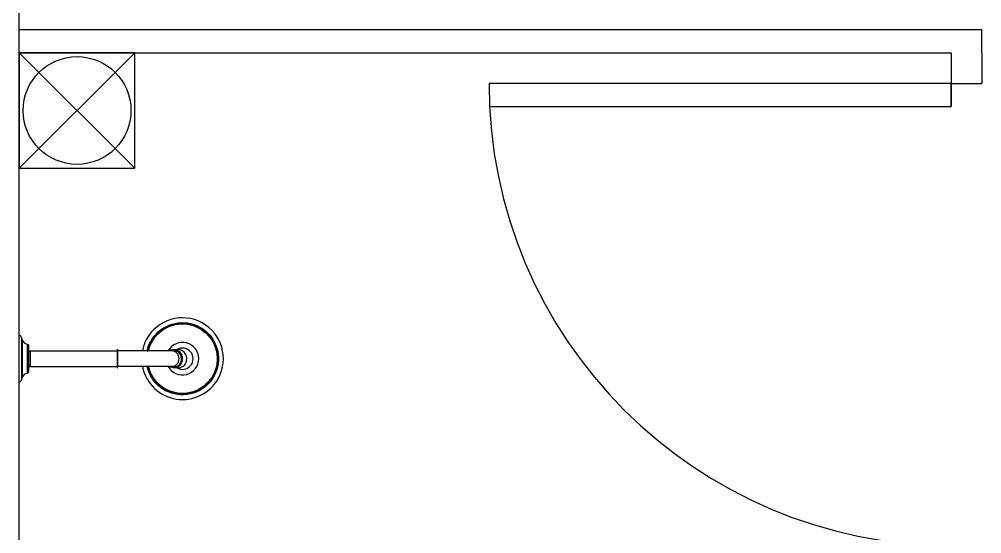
# Model space of a CAD drawing. Header units: millimetres. Extents: x 999 to 1260, y -38 to 225.
# Drawn here: x 1065.437 to 1066.687, y 82.677 to 83.345 of the extents above; entities that cross this region are included whole.
import ezdxf
from ezdxf.enums import TextEntityAlignment as Align

# ---------------------------------------------------------------- set-up
doc = ezdxf.new("R2010")
doc.units = ezdxf.units.MM
doc.linetypes.add('DASHDOT', pattern=[1, 0.5, -0.25, 0, -0.25])
doc.layers.add('I-ARQ', color=8, linetype='Continuous')
doc.styles.add('ROMANS', font='romans', dxfattribs={"oblique": 15})

# ---------------------------------------------------------------- blocks, each defined once
blk = doc.blocks.new('praça')
at = {"layer": 'I-ARQ'}
for p, q in [((1253.4708, 25.3444), (1259.4158, 25.3444)), ((1259.1658, 25.3444), (1259.0158, 25.1944)), ((1259.1658, 25.1944), (1259.0158, 25.3444)), ((1259.0158, 25.3444), (1259.0158, 25.1944)), ((1259.1658, 25.3444), (1259.0158, 25.3444)), ((1259.1658, 25.3444), (1259.1658, 24.1344)), ((1259.1658, 25.1944), (1259.1658, 25.3444)), ((1259.1958, 25.3444), (1259.1958, 24.0944)), ((1259.0158, 25.1944), (1259.1658, 25.1944)), ((1259.0958, 24.7344), (1259.0958, 24.1344)), ((1259.1258, 24.1344), (1259.1258, 24.7344)), ((1259.1658, 24.1344), (1259.0958, 24.1344)), ((1259.0958, 24.1344), (1259.1258, 24.1344)), ((1259.1258, 24.1344), (1259.1258, 24.0944)), ((1259.1658, 24.0944), (1259.1258, 24.0944)), ((1259.1658, 24.0944), (1259.1958, 24.0944))]:
    blk.add_line(p, q, dxfattribs=at)
at = {"layer": 'I-ARQ', "ltscale": 0.200747}
blk.add_lwpolyline([(1258.7412, 25.3414, -0.164371), (1258.7374, 25.3444), (1258.7992, 25.3444, -0.164371), (1258.7955, 25.3414)], format="xyb", dxfattribs=at)
at = {"layer": 'I-ARQ'}
blk.add_lwpolyline([(1258.7955, 25.3414), (1258.7412, 25.3414), (1258.7444, 25.3403), (1258.7923, 25.3403)], close=True, dxfattribs=at)
for points in [[(1258.7493, 25.3342, 0.280777), (1258.7444, 25.3403)], [(1258.7923, 25.3403, 0.280777), (1258.7874, 25.3342)], [(1258.7874, 25.3342, -0.377188), (1258.7854, 25.3324), (1258.7512, 25.3324, -0.377188), (1258.7493, 25.3342)], [(1258.758, 25.1845, 0.700978), (1258.7429, 25.0859, 1), (1258.7938, 25.1791, 0.07613), (1258.7787, 25.1845)], [(1258.7787, 25.1783, -0.06962), (1258.7908, 25.1737, -5.480122), (1258.758, 25.1783)], [(1258.758, 25.151, 3.836175), (1258.7787, 25.151)], [(1258.7566, 25.1398, 1.802734), (1258.7801, 25.1398)]]:
    blk.add_lwpolyline(points, format="xyb", dxfattribs=at)
at = {"layer": 'I-ARQ', "ltscale": 0.352288}
blk.add_lwpolyline([(1258.7874, 25.3342), (1258.7493, 25.3342)], dxfattribs=at)
at = {"layer": 'I-ARQ', "ltscale": 0.029062}
for points in [[(1258.759, 25.3324), (1258.759, 25.3301), (1258.758, 25.3283)], [(1258.7776, 25.3324), (1258.7776, 25.3301)]]:
    blk.add_lwpolyline(points, dxfattribs=at)
at = {"layer": 'I-ARQ'}
for points in [[(1258.758, 25.3324), (1258.758, 25.2168)], [(1258.7787, 25.3324), (1258.7787, 25.2168)]]:
    blk.add_lwpolyline(points, dxfattribs=at)
at = {"layer": 'I-ARQ', "ltscale": 0.242325}
blk.add_lwpolyline([(1258.7787, 25.3301), (1258.758, 25.3301)], dxfattribs=at)
at = {"layer": 'I-ARQ', "ltscale": 0.218093}
blk.add_lwpolyline([(1258.7776, 25.3301), (1258.7602, 25.3301)], dxfattribs=at)
at = {"layer": 'I-ARQ', "ltscale": 0.025813}
blk.add_lwpolyline([(1258.7776, 25.3301), (1258.7787, 25.3283)], dxfattribs=at)
at = {"layer": 'I-ARQ', "linetype": 'DASHDOT', "ltscale": 0.30975}
blk.add_lwpolyline([(1258.7559, 25.2168), (1258.7807, 25.2168)], dxfattribs=at)
at = {"layer": 'I-ARQ', "ltscale": 0.06322}
for points in [[(1258.758, 25.1845), (1258.758, 25.2168)], [(1258.7787, 25.1845), (1258.7787, 25.2168)], [(1258.758, 25.151), (1258.758, 25.1845)], [(1258.7787, 25.1783), (1258.7787, 25.1845)], [(1258.758, 25.1415), (1258.758, 25.151)], [(1258.7787, 25.1415), (1258.7787, 25.151)]]:
    blk.add_lwpolyline(points, dxfattribs=at)
at = {"layer": 'I-ARQ', "ltscale": 0.258125}
blk.add_lwpolyline([(1258.7787, 25.2168), (1258.758, 25.2168)], dxfattribs=at)
at = {"layer": 'I-ARQ', "ltscale": 0.06322}
for points in [[(1258.7787, 25.1783), (1258.7787, 25.1769, -0.067971), (1258.7902, 25.1725, -5.429636), (1258.758, 25.1769)], [(1258.7787, 25.151), (1258.7787, 25.1766, -0.067551), (1258.79, 25.1723, -5.416932), (1258.758, 25.1766)]]:
    blk.add_lwpolyline(points, format="xyb", dxfattribs=at)
at = {"layer": 'I-ARQ', "ltscale": 0.067122}
blk.add_lwpolyline([(1258.7566, 25.138), (1258.7566, 25.1435, -0.128945), (1258.758, 25.1487)], format="xyb", dxfattribs=at)
at = {"layer": 'I-ARQ', "ltscale": 0.067121}
for points in [[(1258.7801, 25.1434), (1258.7801, 25.1398)], [(1258.7801, 25.1398), (1258.7801, 25.138)]]:
    blk.add_lwpolyline(points, dxfattribs=at)
at = {"layer": 'I-ARQ'}
blk.add_circle((1259.0908, 25.2694), 0.07, dxfattribs=at)
blk.add_arc((1259.1258, 24.1344), 0.6, 90, 180, dxfattribs=at)
for centre, major_axis, ratio, start_param, end_param in [((1258.7683, 25.1436), (0.0113, 0), 0.939693, 2.733001, 6.691776), ((1258.7683, 25.1436), (0.0112, 0), 0.939693, 2.754134, 6.670642), ((1258.7683, 25.1434), (0.0118, 0), 0.939692, 3.141598, 6.28319), ((1258.7683, 25.138), (0.0118, 0), 0.939693, 3.141564, 4.212389), ((1258.7683, 25.1435), (0.0105, 0), 0.939689, 2.94216, 3.141572), ((1258.7683, 25.1435), (0.0105, 0), 0.939693, 3.141561, 4.212386), ((1258.7683, 25.1466), (0.0103, 0), 0.939693, 3.141595, 6.283187), ((1258.7683, 25.1429), (0.00722, -0.00722), 0.999999, 3.73929, 3.900306), ((1258.7683, 25.138), (0.0118, 0), 0.939693, 4.21239, 6.283157), ((1258.7683, 25.1435), (0.0105, 0), 0.939692, 4.212389, 6.283156), ((1258.7683, 25.1429), (0.00722, -0.00722), 0.999999, 0.812087, 0.973104), ((1258.7683, 25.1434), (0.0118, 0), 0.942389, -0.000812, 0.496811), ((1258.7683, 25.1435), (0.0105, 0), 0.939699, -0.000012, 0.199459)]:
    blk.add_ellipse(centre, major_axis=major_axis, ratio=ratio, start_param=start_param, end_param=end_param, dxfattribs=at)
at = {"layer": 'I-ARQ', "width": 1, "flags": 3}
blk.add_attdef('CODIGO', text='', height=0.024, rotation=360, dxfattribs=at).set_placement((1257.0158, 34.8444), align=Align.MIDDLE)
at = {"layer": 'I-ARQ', "text_generation_flag": 4, "width": 1, "flags": 3}
blk.add_attdef('CODIGO', text='', height=0.024, rotation=360, dxfattribs=at).set_placement((1258.8708, 16.0277), align=Align.MIDDLE)
at = {"layer": 'I-ARQ', "style": 'ROMANS', "width": 1}
blk.add_attdef('0.00', (1278.7034, -45.8668), '', height=0.36, dxfattribs=at)

msp = doc.modelspace()

# ---------------------------------------------------------------- block references
at = {"layer": 'I-ARQ', "rotation": 90}
msp.add_blockref('praça', (1090.7819, -1175.8639), dxfattribs=at)

doc.saveas('drawing.dxf')
